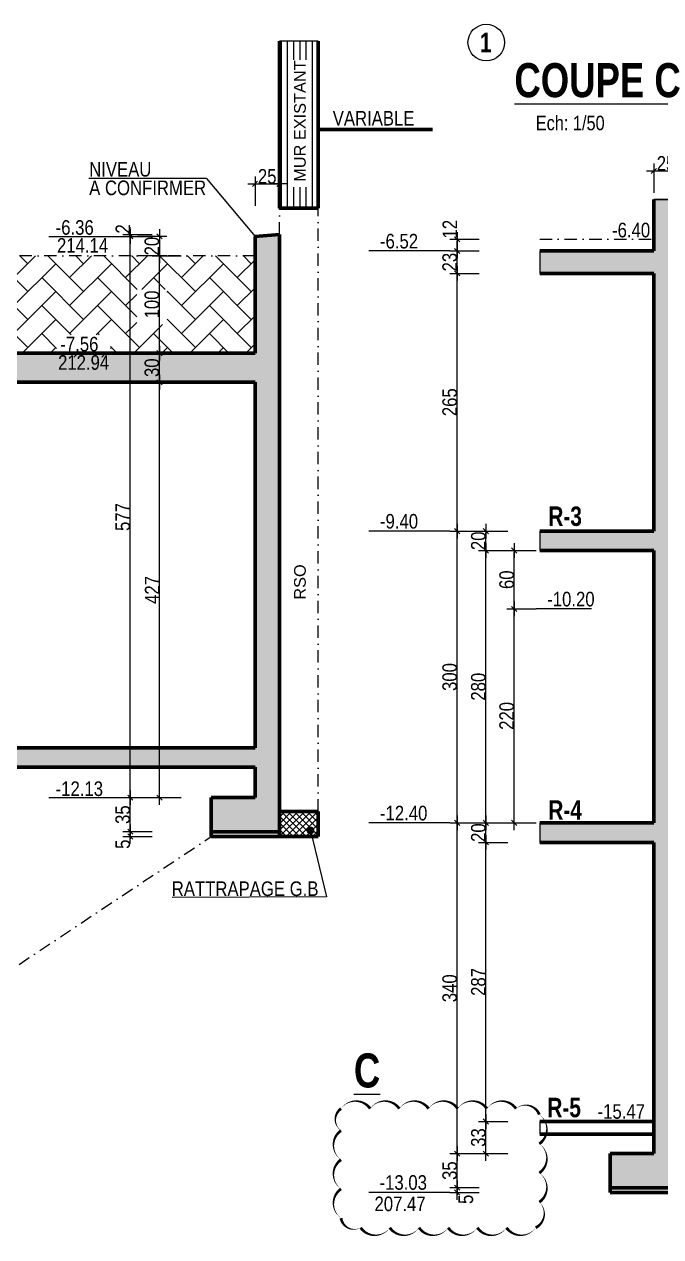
# Model space of a CAD drawing. Header units: millimetres. Extents: x 11663 to 22207, y 4553 to 8762.
# Drawn here: x 12359 to 13013, y 5963 to 7210 of the extents above; entities that cross this region are included whole.
import ezdxf
from ezdxf.enums import TextEntityAlignment as Align

# ---------------------------------------------------------------- set-up
doc = ezdxf.new("R2010")
doc.units = ezdxf.units.MM
doc.linetypes.add('TIRETPTX2', pattern=[50.8, 25.4, -12.7, 0, -12.7])
for name, color, linetype in [('01_cote_gen', 4, 'Continuous'), ('01_linteaux', 2, 'Continuous'), ('01_poch_BN', 9, 'Continuous'), ('01_poch_murs', 253, 'Continuous'), ('01_texte', 230, 'Continuous'), ('AA_COTES', 2, 'Continuous')]:
    doc.layers.add(name, color=color, linetype=linetype)
doc.layers.add('01_murs_coup', color=5, linetype='Continuous', lineweight=60)
doc.styles.add('ARIAL NA', font='ARIALN.TTF')
doc.styles.add('impact', font='impact.ttf')
doc.styles.add('MATTE_TXT', font='arial.ttf')
doc.styles.add('STYLE2', font='ARIALN.TTF')
doc.dimstyles.new('JB50', dxfattribs={"dimscale": 0.1, "dimtxt": 150, "dimasz": 15, "dimexe": 0.1, "dimexo": 0.1, "dimgap": 0.09, "dimtad": 1, "dimdec": 1, "dimdsep": 46, "dimtxsty": 'STYLE2', "dimblk1": 'BOND_G', "dimblk2": 'BOND_D', "dimsah": 1, "dimcen": 1.5, "dimdle": 0.01, "dimse1": 1, "dimse2": 1, "dimclrd": 4, "dimclre": 2, "dimclrt": 6, "dimazin": 2, "dimtfac": 2.333333, "dimtdec": 1, "dimtix": 1, "dimtmove": 2, "dimatfit": 3, "dimldrblk": 'BOND_G', "dimfxl": 1, "dimtolj": 1, "dimtzin": 0, "dimarcsym": 0})

# ---------------------------------------------------------------- blocks, each defined once
blk = doc.blocks.new('BOND_G')
at = {"layer": 'AA_COTES', "color": 0}
for p, q in [((0, -5), (0, 15)), ((5, 0), (-5, 0)), ((1.77, 1.77), (-1.77, -1.77))]:
    blk.add_line(p, q, dxfattribs=at)
blk = doc.blocks.new('BOND_D')
at = {"layer": 'AA_COTES', "color": 0}
for p, q in [((5, 0), (-5, 0)), ((-1.77, -1.77), (1.77, 1.77)), ((0, 5), (0, -15))]:
    blk.add_line(p, q, dxfattribs=at)
blk = doc.blocks.new('*D427')
at = {"layer": '01_cote_gen', "color": 4, "lineweight": -2, "transparency": 16777216}
blk.add_line((12597.8, 7045.6), (12619.8, 7045.6), dxfattribs=at)
at = {"layer": 'Defpoints', "color": 0, "transparency": 16777216}
for p in [(12596.3, 7050.6), (12621.3, 7052.6), (12621.3, 7045.6)]:
    blk.add_point(p, dxfattribs=at)
at = {"layer": '01_cote_gen', "color": 4, "lineweight": -2, "transparency": 16777216, "xscale": 1.5, "yscale": 1.5, "zscale": 1.5, "rotation": 180}
blk.add_blockref('BOND_G', (12596.3, 7045.6), dxfattribs=at)
at = {"layer": '01_cote_gen', "color": 4, "lineweight": -2, "transparency": 16777216, "xscale": 1.5, "yscale": 1.5, "zscale": 1.5}
blk.add_blockref('BOND_D', (12621.3, 7045.6), dxfattribs=at)
at = {"layer": '01_cote_gen', "color": 6, "transparency": 16777216, "insert": (12608.8, 7053.2), "char_height": 15, "attachment_point": 5, "style": 'STYLE2'}
blk.add_mtext('\\A1;25', dxfattribs=at)
blk = doc.blocks.new('*D444')
at = {"layer": '01_cote_gen', "color": 4, "lineweight": -2, "transparency": 16777216}
blk.add_line((12498, 6416.1), (12498, 6840.1), dxfattribs=at)
at = {"layer": 'Defpoints', "color": 0, "transparency": 16777216}
for p in [(12498, 6841.6), (12596.3, 6841.6), (12596.3, 6414.6)]:
    blk.add_point(p, dxfattribs=at)
at = {"layer": '01_cote_gen', "color": 4, "lineweight": -2, "transparency": 16777216, "xscale": 1.5, "yscale": 1.5, "zscale": 1.5}
for name, p, rotation in [('BOND_D', (12498, 6841.6), 90), ('BOND_G', (12498, 6414.6), 270)]:
    blk.add_blockref(name, p, dxfattribs=dict(at, rotation=rotation))
at = {"layer": '01_cote_gen', "color": 6, "transparency": 16777216, "insert": (12490.5, 6628.1), "char_height": 15, "attachment_point": 5, "rotation": 90, "style": 'STYLE2'}
blk.add_mtext('\\A1;427', dxfattribs=at)
blk = doc.blocks.new('*D428')
at = {"layer": '01_cote_gen', "color": 4, "lineweight": -2, "transparency": 16777216}
blk.add_line((12468, 6381.1), (12468, 6413.1), dxfattribs=at)
at = {"layer": 'Defpoints', "color": 0, "transparency": 16777216}
for p in [(12468, 6414.6), (12521.3, 6414.6), (12521.3, 6379.6)]:
    blk.add_point(p, dxfattribs=at)
at = {"layer": '01_cote_gen', "color": 4, "lineweight": -2, "transparency": 16777216, "xscale": 1.5, "yscale": 1.5, "zscale": 1.5}
for name, p, rotation in [('BOND_D', (12468, 6414.6), 90), ('BOND_G', (12468, 6379.6), 270)]:
    blk.add_blockref(name, p, dxfattribs=dict(at, rotation=rotation))
at = {"layer": '01_cote_gen', "color": 6, "transparency": 16777216, "insert": (12460.3, 6397.1), "char_height": 15, "attachment_point": 5, "rotation": 90, "style": 'STYLE2'}
blk.add_mtext('\\A1;35', dxfattribs=at)
blk = doc.blocks.new('*D452')
at = {"layer": '01_cote_gen', "color": 4, "lineweight": -2, "transparency": 16777216}
blk.add_line((12498, 6843.1), (12498, 6870.1), dxfattribs=at)
at = {"layer": 'Defpoints', "color": 0, "transparency": 16777216}
for p in [(12498, 6871.6), (12536.6, 6871.6), (12536.6, 6841.6)]:
    blk.add_point(p, dxfattribs=at)
at = {"layer": '01_cote_gen', "color": 4, "lineweight": -2, "transparency": 16777216, "xscale": 1.5, "yscale": 1.5, "zscale": 1.5}
for name, p, rotation in [('BOND_D', (12498, 6871.6), 90), ('BOND_G', (12498, 6841.6), 270)]:
    blk.add_blockref(name, p, dxfattribs=dict(at, rotation=rotation))
at = {"layer": '01_cote_gen', "color": 6, "transparency": 16777216, "insert": (12490.3, 6856.6), "char_height": 15, "attachment_point": 5, "rotation": 90, "style": 'STYLE2'}
blk.add_mtext('\\A1;30', dxfattribs=at)
blk = doc.blocks.new('*D433')
at = {"layer": '01_cote_gen', "color": 4, "lineweight": -2, "transparency": 16777216}
blk.add_line((12468, 6416.1), (12468, 6990.1), dxfattribs=at)
at = {"layer": 'Defpoints', "color": 0, "transparency": 16777216}
for p in [(12468, 6991.6), (12520.5, 6991.6), (12520.5, 6414.6)]:
    blk.add_point(p, dxfattribs=at)
at = {"layer": '01_cote_gen', "color": 4, "lineweight": -2, "transparency": 16777216, "xscale": 1.5, "yscale": 1.5, "zscale": 1.5}
for name, p, rotation in [('BOND_D', (12468, 6991.6), 90), ('BOND_G', (12468, 6414.6), 270)]:
    blk.add_blockref(name, p, dxfattribs=dict(at, rotation=rotation))
at = {"layer": '01_cote_gen', "color": 6, "transparency": 16777216, "insert": (12460.3, 6703.1), "char_height": 15, "attachment_point": 5, "rotation": 90, "style": 'STYLE2'}
blk.add_mtext('\\A1;577', dxfattribs=at)
blk = doc.blocks.new('*D454')
at = {"layer": '01_cote_gen', "color": 4, "lineweight": -2, "transparency": 16777216}
for p, q in [((12468, 6995.1), (12468, 6996.6)), ((12468, 6993.6), (12468, 6991.6)), ((12468, 6990.1), (12468, 6988.6))]:
    blk.add_line(p, q, dxfattribs=at)
at = {"layer": 'Defpoints', "color": 0, "transparency": 16777216}
for p in [(12621.3, 6993.6), (12468, 6991.6), (12596.3, 6991.6)]:
    blk.add_point(p, dxfattribs=at)
at = {"layer": '01_cote_gen', "color": 4, "lineweight": -2, "transparency": 16777216, "xscale": 1.5, "yscale": 1.5, "zscale": 1.5}
for name, p, rotation in [('BOND_G', (12468, 6993.6), 270), ('BOND_D', (12468, 6991.6), 90)]:
    blk.add_blockref(name, p, dxfattribs=dict(at, rotation=rotation))
at = {"layer": '01_cote_gen', "color": 6, "transparency": 16777216, "insert": (12460.4, 6999.3), "char_height": 15, "attachment_point": 5, "rotation": 90, "style": 'STYLE2'}
blk.add_mtext('\\A1;2', dxfattribs=at)
blk = doc.blocks.new('*D455')
at = {"layer": '01_cote_gen', "color": 4, "lineweight": -2, "transparency": 16777216}
blk.add_line((12498, 6873.1), (12498, 6970.1), dxfattribs=at)
at = {"layer": 'Defpoints', "color": 0, "transparency": 16777216}
for p in [(12498, 6971.6), (12596.3, 6971.6), (12520.5, 6871.6)]:
    blk.add_point(p, dxfattribs=at)
at = {"layer": '01_cote_gen', "color": 4, "lineweight": -2, "transparency": 16777216, "xscale": 1.5, "yscale": 1.5, "zscale": 1.5}
for name, p, rotation in [('BOND_D', (12498, 6971.6), 90), ('BOND_G', (12498, 6871.6), 270)]:
    blk.add_blockref(name, p, dxfattribs=dict(at, rotation=rotation))
at = {"layer": '01_cote_gen', "color": 6, "transparency": 16777216, "insert": (12490.3, 6921.6), "char_height": 15, "attachment_point": 5, "rotation": 90, "style": 'STYLE2'}
blk.add_mtext('\\A1;100', dxfattribs=at)
blk = doc.blocks.new('*D456')
at = {"layer": '01_cote_gen', "color": 4, "lineweight": -2, "transparency": 16777216}
blk.add_line((12498, 6990.1), (12498, 6973.1), dxfattribs=at)
at = {"layer": 'Defpoints', "color": 0, "transparency": 16777216}
for p in [(12596.3, 6991.6), (12498, 6971.6), (12596.3, 6971.6)]:
    blk.add_point(p, dxfattribs=at)
at = {"layer": '01_cote_gen', "color": 4, "lineweight": -2, "transparency": 16777216, "xscale": 1.5, "yscale": 1.5, "zscale": 1.5}
for name, p, rotation in [('BOND_G', (12498, 6991.6), 90), ('BOND_D', (12498, 6971.6), 270)]:
    blk.add_blockref(name, p, dxfattribs=dict(at, rotation=rotation))
at = {"layer": '01_cote_gen', "color": 6, "transparency": 16777216, "insert": (12490.3, 6981.6), "char_height": 15, "attachment_point": 5, "rotation": 90, "style": 'STYLE2'}
blk.add_mtext('\\A1;20', dxfattribs=at)
blk = doc.blocks.new('*D434')
at = {"layer": '01_cote_gen', "color": 4, "lineweight": -2, "transparency": 16777216}
blk.add_line((12468, 6376.1), (12468, 6378.1), dxfattribs=at)
at = {"layer": 'Defpoints', "color": 0, "transparency": 16777216}
for p in [(12468, 6379.6), (12551.3, 6379.6), (12551.3, 6374.6)]:
    blk.add_point(p, dxfattribs=at)
at = {"layer": '01_cote_gen', "color": 4, "lineweight": -2, "transparency": 16777216, "xscale": 1.5, "yscale": 1.5, "zscale": 1.5}
for name, p, rotation in [('BOND_D', (12468, 6379.6), 90), ('BOND_G', (12468, 6374.6), 270)]:
    blk.add_blockref(name, p, dxfattribs=dict(at, rotation=rotation))
at = {"layer": '01_cote_gen', "color": 6, "transparency": 16777216, "insert": (12460.3, 6366.7), "char_height": 15, "attachment_point": 5, "rotation": 90, "style": 'STYLE2'}
blk.add_mtext('\\A1;5', dxfattribs=at)
blk = doc.blocks.new('*D461')
at = {"layer": '01_cote_gen', "color": 4, "lineweight": -2, "transparency": 16777216}
blk.add_line((12862.8, 6610.1), (12862.8, 6667.1), dxfattribs=at)
at = {"layer": 'Defpoints', "color": 0, "transparency": 16777216}
for p in [(12862.8, 6668.6), (12896, 6668.6), (12885.3, 6608.6)]:
    blk.add_point(p, dxfattribs=at)
at = {"layer": '01_cote_gen', "color": 4, "lineweight": -2, "transparency": 16777216, "xscale": 1.5, "yscale": 1.5, "zscale": 1.5}
for name, p, rotation in [('BOND_D', (12862.8, 6668.6), 90), ('BOND_G', (12862.8, 6608.6), 270)]:
    blk.add_blockref(name, p, dxfattribs=dict(at, rotation=rotation))
at = {"layer": '01_cote_gen', "color": 6, "transparency": 16777216, "insert": (12855.1, 6638.6), "char_height": 15, "attachment_point": 5, "rotation": 90, "style": 'STYLE2'}
blk.add_mtext('\\A1;60', dxfattribs=at)
blk = doc.blocks.new('*D438')
at = {"layer": '01_cote_gen', "color": 4, "lineweight": -2, "transparency": 16777216}
blk.add_line((12833.6, 6050.1), (12833.6, 6080.1), dxfattribs=at)
at = {"layer": 'Defpoints', "color": 0, "transparency": 16777216}
for p in [(12833.6, 6081.6), (12990.9, 6081.6), (12990.9, 6048.6)]:
    blk.add_point(p, dxfattribs=at)
at = {"layer": '01_cote_gen', "color": 4, "lineweight": -2, "transparency": 16777216, "xscale": 1.5, "yscale": 1.5, "zscale": 1.5}
for name, p, rotation in [('BOND_D', (12833.6, 6081.6), 90), ('BOND_G', (12833.6, 6048.6), 270)]:
    blk.add_blockref(name, p, dxfattribs=dict(at, rotation=rotation))
at = {"layer": '01_cote_gen', "color": 6, "transparency": 16777216, "insert": (12826, 6065.1), "char_height": 15, "attachment_point": 5, "rotation": 90, "style": 'STYLE2'}
blk.add_mtext('\\A1;33', dxfattribs=at)
blk = doc.blocks.new('*D462')
at = {"layer": '01_cote_gen', "color": 4, "lineweight": -2, "transparency": 16777216}
blk.add_line((12804.2, 6010.1), (12804.2, 6012.1), dxfattribs=at)
at = {"layer": 'Defpoints', "color": 0, "transparency": 16777216}
for p in [(12804.2, 6013.6), (12961.4, 6013.6), (12961.4, 6008.6)]:
    blk.add_point(p, dxfattribs=at)
at = {"layer": '01_cote_gen', "color": 4, "lineweight": -2, "transparency": 16777216, "xscale": 1.5, "yscale": 1.5, "zscale": 1.5}
for name, p, rotation in [('BOND_D', (12804.2, 6013.6), 90), ('BOND_G', (12804.2, 6008.6), 270)]:
    blk.add_blockref(name, p, dxfattribs=dict(at, rotation=rotation))
at = {"layer": '01_cote_gen', "color": 6, "transparency": 16777216, "insert": (12813.1, 6001.6), "char_height": 15, "attachment_point": 5, "rotation": 90, "style": 'STYLE2'}
blk.add_mtext('\\A1;5', dxfattribs=at)
blk = doc.blocks.new('*D463')
at = {"layer": '01_cote_gen', "color": 4, "lineweight": -2, "transparency": 16777216}
blk.add_line((12804.2, 6390.1), (12804.2, 6687.1), dxfattribs=at)
at = {"layer": 'Defpoints', "color": 0, "transparency": 16777216}
for p in [(12804.2, 6688.6), (12962.3, 6688.6), (12889, 6388.6)]:
    blk.add_point(p, dxfattribs=at)
at = {"layer": '01_cote_gen', "color": 4, "lineweight": -2, "transparency": 16777216, "xscale": 1.5, "yscale": 1.5, "zscale": 1.5}
for name, p, rotation in [('BOND_D', (12804.2, 6688.6), 90), ('BOND_G', (12804.2, 6388.6), 270)]:
    blk.add_blockref(name, p, dxfattribs=dict(at, rotation=rotation))
at = {"layer": '01_cote_gen', "color": 6, "transparency": 16777216, "insert": (12796.5, 6538.6), "char_height": 15, "attachment_point": 5, "rotation": 90, "style": 'STYLE2'}
blk.add_mtext('\\A1;300', dxfattribs=at)
blk = doc.blocks.new('*D464')
at = {"layer": '01_cote_gen', "color": 4, "lineweight": -2, "transparency": 16777216}
blk.add_line((12833.6, 6083.1), (12833.6, 6367.1), dxfattribs=at)
at = {"layer": 'Defpoints', "color": 0, "transparency": 16777216}
for p in [(12833.6, 6368.6), (12889, 6368.6), (12856.1, 6081.6)]:
    blk.add_point(p, dxfattribs=at)
at = {"layer": '01_cote_gen', "color": 4, "lineweight": -2, "transparency": 16777216, "xscale": 1.5, "yscale": 1.5, "zscale": 1.5}
for name, p, rotation in [('BOND_D', (12833.6, 6368.6), 90), ('BOND_G', (12833.6, 6081.6), 270)]:
    blk.add_blockref(name, p, dxfattribs=dict(at, rotation=rotation))
at = {"layer": '01_cote_gen', "color": 6, "transparency": 16777216, "insert": (12826, 6225.1), "char_height": 15, "attachment_point": 5, "rotation": 90, "style": 'STYLE2'}
blk.add_mtext('\\A1;287', dxfattribs=at)
blk = doc.blocks.new('*D465')
at = {"layer": '01_cote_gen', "color": 4, "lineweight": -2, "transparency": 16777216}
blk.add_line((12833.6, 6390.1), (12833.6, 6667.1), dxfattribs=at)
at = {"layer": 'Defpoints', "color": 0, "transparency": 16777216}
for p in [(12833.6, 6668.6), (12889, 6668.6), (12889, 6388.6)]:
    blk.add_point(p, dxfattribs=at)
at = {"layer": '01_cote_gen', "color": 4, "lineweight": -2, "transparency": 16777216, "xscale": 1.5, "yscale": 1.5, "zscale": 1.5}
for name, p, rotation in [('BOND_D', (12833.6, 6668.6), 90), ('BOND_G', (12833.6, 6388.6), 270)]:
    blk.add_blockref(name, p, dxfattribs=dict(at, rotation=rotation))
at = {"layer": '01_cote_gen', "color": 6, "transparency": 16777216, "insert": (12826, 6528.6), "char_height": 15, "attachment_point": 5, "rotation": 90, "style": 'STYLE2'}
blk.add_mtext('\\A1;280', dxfattribs=at)
blk = doc.blocks.new('*D439')
at = {"layer": '01_cote_gen', "color": 4, "lineweight": -2, "transparency": 16777216}
blk.add_line((12833.6, 6370.1), (12833.6, 6387.1), dxfattribs=at)
at = {"layer": 'Defpoints', "color": 0, "transparency": 16777216}
for p in [(12826.7, 6388.6), (12833.6, 6388.6), (12856.1, 6368.6)]:
    blk.add_point(p, dxfattribs=at)
at = {"layer": '01_cote_gen', "color": 4, "lineweight": -2, "transparency": 16777216, "xscale": 1.5, "yscale": 1.5, "zscale": 1.5}
for name, p, rotation in [('BOND_D', (12833.6, 6388.6), 90), ('BOND_G', (12833.6, 6368.6), 270)]:
    blk.add_blockref(name, p, dxfattribs=dict(at, rotation=rotation))
at = {"layer": '01_cote_gen', "color": 6, "transparency": 16777216, "insert": (12826, 6378.6), "char_height": 15, "attachment_point": 5, "rotation": 90, "style": 'STYLE2'}
blk.add_mtext('\\A1;20', dxfattribs=at)
blk = doc.blocks.new('*D466')
at = {"layer": '01_cote_gen', "color": 4, "lineweight": -2, "transparency": 16777216}
blk.add_line((13007.9, 7058.9), (13029.9, 7058.9), dxfattribs=at)
at = {"layer": 'Defpoints', "color": 0, "transparency": 16777216}
for p in [(13031.4, 7058.9), (13006.4, 7029.6), (13031.4, 7029.6)]:
    blk.add_point(p, dxfattribs=at)
at = {"layer": '01_cote_gen', "color": 4, "lineweight": -2, "transparency": 16777216, "xscale": 1.5, "yscale": 1.5, "zscale": 1.5, "rotation": 180}
blk.add_blockref('BOND_G', (13006.4, 7058.9), dxfattribs=at)
at = {"layer": '01_cote_gen', "color": 4, "lineweight": -2, "transparency": 16777216, "xscale": 1.5, "yscale": 1.5, "zscale": 1.5}
blk.add_blockref('BOND_D', (13031.4, 7058.9), dxfattribs=at)
at = {"layer": '01_cote_gen', "color": 6, "transparency": 16777216, "insert": (13018.9, 7066.5), "char_height": 15, "attachment_point": 5, "style": 'STYLE2'}
blk.add_mtext('\\A1;25', dxfattribs=at)
blk = doc.blocks.new('*D467')
at = {"layer": '01_cote_gen', "color": 4, "lineweight": -2, "transparency": 16777216}
blk.add_line((12833.6, 6670.1), (12833.6, 6687.1), dxfattribs=at)
at = {"layer": 'Defpoints', "color": 0, "transparency": 16777216}
for p in [(12833.6, 6688.6), (12889, 6688.6), (12889, 6668.6)]:
    blk.add_point(p, dxfattribs=at)
at = {"layer": '01_cote_gen', "color": 4, "lineweight": -2, "transparency": 16777216, "xscale": 1.5, "yscale": 1.5, "zscale": 1.5}
for name, p, rotation in [('BOND_D', (12833.6, 6688.6), 90), ('BOND_G', (12833.6, 6668.6), 270)]:
    blk.add_blockref(name, p, dxfattribs=dict(at, rotation=rotation))
at = {"layer": '01_cote_gen', "color": 6, "transparency": 16777216, "insert": (12826, 6678.6), "char_height": 15, "attachment_point": 5, "rotation": 90, "style": 'STYLE2'}
blk.add_mtext('\\A1;20', dxfattribs=at)
blk = doc.blocks.new('*D440')
at = {"layer": '01_cote_gen', "color": 4, "lineweight": -2, "transparency": 16777216}
blk.add_line((12862.8, 6390.1), (12862.8, 6607.1), dxfattribs=at)
at = {"layer": 'Defpoints', "color": 0, "transparency": 16777216}
for p in [(12862.8, 6608.6), (13006.4, 6608.6), (13006.4, 6388.6)]:
    blk.add_point(p, dxfattribs=at)
at = {"layer": '01_cote_gen', "color": 4, "lineweight": -2, "transparency": 16777216, "xscale": 1.5, "yscale": 1.5, "zscale": 1.5}
for name, p, rotation in [('BOND_D', (12862.8, 6608.6), 90), ('BOND_G', (12862.8, 6388.6), 270)]:
    blk.add_blockref(name, p, dxfattribs=dict(at, rotation=rotation))
at = {"layer": '01_cote_gen', "color": 6, "transparency": 16777216, "insert": (12855.1, 6498.6), "char_height": 15, "attachment_point": 5, "rotation": 90, "style": 'STYLE2'}
blk.add_mtext('\\A1;220', dxfattribs=at)
blk = doc.blocks.new('*D469')
at = {"layer": '01_cote_gen', "color": 4, "lineweight": -2, "transparency": 16777216}
blk.add_line((12804.2, 6015.1), (12804.2, 6047.1), dxfattribs=at)
at = {"layer": 'Defpoints', "color": 0, "transparency": 16777216}
for p in [(12804.2, 6048.6), (12961.4, 6048.6), (12961.4, 6013.6)]:
    blk.add_point(p, dxfattribs=at)
at = {"layer": '01_cote_gen', "color": 4, "lineweight": -2, "transparency": 16777216, "xscale": 1.5, "yscale": 1.5, "zscale": 1.5}
for name, p, rotation in [('BOND_D', (12804.2, 6048.6), 90), ('BOND_G', (12804.2, 6013.6), 270)]:
    blk.add_blockref(name, p, dxfattribs=dict(at, rotation=rotation))
at = {"layer": '01_cote_gen', "color": 6, "transparency": 16777216, "insert": (12796.5, 6031.1), "char_height": 15, "attachment_point": 5, "rotation": 90, "style": 'STYLE2'}
blk.add_mtext('\\A1;35', dxfattribs=at)
blk = doc.blocks.new('*D441')
at = {"layer": '01_cote_gen', "color": 4, "lineweight": -2, "transparency": 16777216}
blk.add_line((12804.2, 6050.1), (12804.2, 6387.1), dxfattribs=at)
at = {"layer": 'Defpoints', "color": 0, "transparency": 16777216}
for p in [(12804.2, 6388.6), (12885.3, 6388.6), (12856.1, 6048.6)]:
    blk.add_point(p, dxfattribs=at)
at = {"layer": '01_cote_gen', "color": 4, "lineweight": -2, "transparency": 16777216, "xscale": 1.5, "yscale": 1.5, "zscale": 1.5}
for name, p, rotation in [('BOND_D', (12804.2, 6388.6), 90), ('BOND_G', (12804.2, 6048.6), 270)]:
    blk.add_blockref(name, p, dxfattribs=dict(at, rotation=rotation))
at = {"layer": '01_cote_gen', "color": 6, "transparency": 16777216, "insert": (12796.5, 6218.6), "char_height": 15, "attachment_point": 5, "rotation": 90, "style": 'STYLE2'}
blk.add_mtext('\\A1;340', dxfattribs=at)
blk = doc.blocks.new('*D473')
at = {"layer": '01_cote_gen', "color": 4, "lineweight": -2, "transparency": 16777216}
blk.add_line((12804.2, 6690.1), (12804.2, 6952.1), dxfattribs=at)
at = {"layer": 'Defpoints', "color": 0, "transparency": 16777216}
for p in [(12804.2, 6953.6), (12901.8, 6953.6), (12856.1, 6688.6)]:
    blk.add_point(p, dxfattribs=at)
at = {"layer": '01_cote_gen', "color": 4, "lineweight": -2, "transparency": 16777216, "xscale": 1.5, "yscale": 1.5, "zscale": 1.5}
for name, p, rotation in [('BOND_D', (12804.2, 6953.6), 90), ('BOND_G', (12804.2, 6688.6), 270)]:
    blk.add_blockref(name, p, dxfattribs=dict(at, rotation=rotation))
at = {"layer": '01_cote_gen', "color": 6, "transparency": 16777216, "insert": (12796.5, 6821.1), "char_height": 15, "attachment_point": 5, "rotation": 90, "style": 'STYLE2'}
blk.add_mtext('\\A1;265', dxfattribs=at)
blk = doc.blocks.new('*D474')
at = {"layer": '01_cote_gen', "color": 4, "lineweight": -2, "transparency": 16777216}
blk.add_line((12804.2, 6955.1), (12804.2, 6975.1), dxfattribs=at)
at = {"layer": 'Defpoints', "color": 0, "transparency": 16777216}
for p in [(12804.2, 6976.6), (12926.7, 6976.6), (12926.7, 6953.6)]:
    blk.add_point(p, dxfattribs=at)
at = {"layer": '01_cote_gen', "color": 4, "lineweight": -2, "transparency": 16777216, "xscale": 1.5, "yscale": 1.5, "zscale": 1.5}
for name, p, rotation in [('BOND_D', (12804.2, 6976.6), 90), ('BOND_G', (12804.2, 6953.6), 270)]:
    blk.add_blockref(name, p, dxfattribs=dict(at, rotation=rotation))
at = {"layer": '01_cote_gen', "color": 6, "transparency": 16777216, "insert": (12796.5, 6965.1), "char_height": 15, "attachment_point": 5, "rotation": 90, "style": 'STYLE2'}
blk.add_mtext('\\A1;23', dxfattribs=at)
blk = doc.blocks.new('*D475')
at = {"layer": '01_cote_gen', "color": 4, "lineweight": -2, "transparency": 16777216}
blk.add_line((12804.2, 6978.1), (12804.2, 6987.1), dxfattribs=at)
at = {"layer": 'Defpoints', "color": 0, "transparency": 16777216}
for p in [(12804.2, 6988.6), (12926.9, 6988.6), (12926.9, 6976.6)]:
    blk.add_point(p, dxfattribs=at)
at = {"layer": '01_cote_gen', "color": 4, "lineweight": -2, "transparency": 16777216, "xscale": 1.5, "yscale": 1.5, "zscale": 1.5}
for name, p, rotation in [('BOND_D', (12804.2, 6988.6), 90), ('BOND_G', (12804.2, 6976.6), 270)]:
    blk.add_blockref(name, p, dxfattribs=dict(at, rotation=rotation))
at = {"layer": '01_cote_gen', "color": 6, "transparency": 16777216, "insert": (12796.6, 6999), "char_height": 15, "attachment_point": 5, "rotation": 90, "style": 'STYLE2'}
blk.add_mtext('\\A1;12', dxfattribs=at)

msp = doc.modelspace()

# ---------------------------------------------------------------- hatches: boundary and pattern name
at = {"layer": '01_poch_BN'}
h = msp.add_hatch(color=256, dxfattribs=at)
h.dxf.hatch_style = 1
h.paths.add_polyline_path([(12621.32, 6988.59), (12621.32, 6993.59), (12596.32, 6991.59), (12596.32, 6986.59), (12596.32, 6871.58), (12056.32, 6871.58), (12056.32, 7029.63), (12031.32, 7029.63), (12031.32, 6976.58), (11913.9, 6976.58), (11913.9, 6953.58), (12031.32, 6953.58), (12031.32, 6688.58), (11913.9, 6688.58), (11913.9, 6668.58), (12031.32, 6668.58), (12031.32, 6388.58), (11913.9, 6388.58), (11913.9, 6368.58), (12031.32, 6368.58), (12031.32, 6048.58), (11986.32, 6048.58), (11986.32, 6013.58), (12056.32, 6013.58), (12056.32, 6445.95), (12596.32, 6445.95), (12596.32, 6414.57), (12551.32, 6414.57), (12551.32, 6379.57), (12621.32, 6379.57)])
h.paths.add_polyline_path([(12596.32, 6841.57), (12596.32, 6465.95), (12056.32, 6465.95), (12056.32, 6841.57)], flags=16)
h.paths.add_polyline_path([(12031.32, 6081.58), (11913.9, 6081.58), (11913.9, 6068.58), (12031.32, 6068.58)], flags=17)
h = msp.add_hatch(color=256, dxfattribs=at)
h.dxf.hatch_style = 1
h.paths.add_polyline_path([(13596.43, 6988.59), (13596.43, 6993.59), (13571.43, 6991.59), (13571.43, 6986.59), (13571.43, 6871.58), (13031.43, 6871.58), (13031.43, 7029.63), (13006.43, 7029.63), (13006.43, 6976.58), (12889.01, 6976.58), (12889.01, 6953.58), (13006.43, 6953.58), (13006.43, 6688.58), (12889.01, 6688.58), (12889.01, 6668.58), (13006.43, 6668.58), (13006.43, 6388.58), (12889.01, 6388.58), (12889.01, 6368.58), (13006.43, 6368.58), (13006.43, 6048.58), (12961.43, 6048.58), (12961.43, 6013.58), (13031.43, 6013.58), (13031.43, 6401.71), (13571.43, 6401.71), (13571.43, 6365.55), (13526.43, 6365.55), (13526.43, 6330.54), (13596.43, 6330.54)])
h.paths.add_polyline_path([(13031.43, 6421.71), (13031.43, 6841.57), (13571.43, 6841.57), (13571.43, 6421.71)], flags=16)
at = {"layer": '01_poch_murs'}
h = msp.add_hatch(dxfattribs=at)
h.set_pattern_fill('ANSI31', color=256, scale=2, angle=45)
h.set_pattern_definition([(90, (-9620.563, 5449.589), (-6.35, 1e-15), [])])
h.paths.add_polyline_path([(12651.75, 7042.22), (12651.75, 7173.23), (12633.13, 7173.23), (12633.13, 7042.22)], flags=16)
h.paths.add_polyline_path([(12661.32, 7192.3), (12621.32, 7192.3), (12621.32, 7022.44), (12661.32, 7022.44)])
h = msp.add_hatch(dxfattribs=at)
h.set_pattern_fill('AR-HBONE', color=256, scale=0.2)
h.set_pattern_definition([(45, (221.24, 4420.31), (3e-15, 28.73682), [60.96, -20.32]), (135, (235.61, 4434.68), (3e-15, 28.73682), [60.96, -20.32])])
h.paths.add_polyline_path([(12596.32, 6971.58), (12064.32, 6971.58), (12064.32, 6871.58), (12596.32, 6871.58)])
h.paths.add_polyline_path([(12340.37, 6898.82), (12251.78, 6898.82), (12251.78, 6937.12), (12340.37, 6937.12)], flags=16)
h.paths.add_polyline_path([(12505.86, 6900.99), (12505.86, 6937.16), (12474.63, 6937.16), (12474.63, 6900.99)], flags=16)
h.paths.add_polyline_path([(12259.07, 6904.77), (12337.59, 6904.77), (12337.59, 6927.27), (12259.07, 6927.27)], flags=0)
h.paths.add_polyline_path([(12184.74, 6948.36), (12256.49, 6948.36), (12256.49, 6971.34), (12184.74, 6971.34)], flags=16)
h.paths.add_polyline_path([(12392.26, 6867.26), (12447.68, 6867.26), (12447.68, 6890.24), (12392.26, 6890.24)])
h = msp.add_hatch(dxfattribs=at)
h.set_pattern_fill('ANSI37', color=256, scale=1.5)
h.set_pattern_definition([(45, (0, 57.1217), (-3.367596, 3.367596), []), (135, (0, 57.1217), (-3.367596, -3.367596), [])])
h.paths.add_polyline_path([(12661.32, 6400.38), (12621.32, 6400.38), (12621.32, 6374.58), (12661.32, 6374.58)])

# ---------------------------------------------------------------- linework, layer by layer
at = {"layer": '01_linteaux', "linetype": 'TIRETPTX2', "ltscale": 0.5}
for p, q in [((12621.32, 6993.59), (12621.32, 7020.44)), ((12661.32, 6400.38, 517158665.1), (12661.32, 7020.44, 517158665.1)), ((12889.01, 6988.58), (13006.43, 6988.58)), ((12596.32, 6971.58), (12057.6, 6971.58)), ((12056.32, 6045.58), (12551.32, 6374.58))]:
    msp.add_line(p, q, dxfattribs=at)
at = {"layer": '01_murs_coup'}
for p, q in [((12621.32, 7192.3), (12621.32, 7020.44)), ((12661.32, 7020.44), (12661.32, 7192.3)), ((12661.32, 7101.44), (12778.9, 7101.44)), ((12621.32, 7020.44), (12661.32, 7020.44)), ((13006.43, 7029.63), (13006.43, 6976.58)), ((12596.32, 6991.59), (12621.32, 6993.59)), ((12621.32, 6993.59), (12621.32, 6374.58)), ((12596.32, 6991.59), (12596.32, 6871.58)), ((12889.01, 6976.58), (13006.43, 6976.58)), ((12889.01, 6953.58), (13006.43, 6953.58)), ((13006.43, 6953.58), (13006.43, 6688.58)), ((12056.32, 6871.58), (12596.32, 6871.58)), ((12056.32, 6841.57), (12596.32, 6841.57)), ((12596.32, 6841.57), (12596.32, 6465.95)), ((12889.01, 6688.58), (13006.43, 6688.58)), ((12889.01, 6668.58), (13006.43, 6668.58)), ((13006.43, 6668.58), (13006.43, 6388.58)), ((12596.32, 6465.95), (12056.32, 6465.95)), ((12596.32, 6445.95), (12056.32, 6445.95)), ((12596.32, 6445.95), (12596.32, 6414.57)), ((12551.32, 6414.57), (12551.32, 6374.58)), ((12551.32, 6414.57), (12596.32, 6414.57)), ((12621.32, 6400.38, 517158665.1), (12661.32, 6400.38, 517158665.1)), ((12621.32, 6400.38), (12661.32, 6400.38, 517158665.1)), ((12661.32, 6400.38, 517158665.1), (12661.32, 6374.58, 0)), ((12889.01, 6388.58), (13006.43, 6388.58)), ((12551.32, 6379.57), (12621.32, 6379.57)), ((12551.32, 6374.58), (12621.32, 6374.58)), ((12621.32, 6374.58), (12661.32, 6374.58)), ((12889.01, 6368.58), (13006.43, 6368.58)), ((13006.43, 6368.58), (13006.43, 6048.58)), ((13006.43, 6081.58), (12889.01, 6081.58)), ((13006.43, 6068.58), (12889.01, 6068.58)), ((12961.43, 6048.58), (12961.43, 6008.58)), ((13006.43, 6048.58), (12961.43, 6048.58)), ((13031.43, 6013.58), (12961.43, 6013.58)), ((13031.43, 6008.58), (12961.43, 6008.58))]:
    msp.add_line(p, q, dxfattribs=at)
at = {"layer": '01_murs_coup', "const_width": 3}
msp.add_lwpolyline([(12661.32, 7101.44), (12778.9, 7101.44)], dxfattribs=at)
at = {"layer": '01_poch_BN'}
for p, q in [((12661.32, 7192.3), (12621.32, 7192.3)), ((13031.43, 7029.63), (13006.43, 7029.63)), ((12889.01, 6976.58), (12889.01, 6953.58)), ((12889.01, 6688.58), (12889.01, 6668.58)), ((12889.01, 6388.58), (12889.01, 6368.58)), ((12889.01, 6081.58), (12889.01, 6068.58))]:
    msp.add_line(p, q, dxfattribs=at)
at = {"layer": '01_poch_murs'}
for p, q in [((13006.43, 7029.63), (13031.43, 7029.63)), ((12889.01, 6688.58), (12889.01, 6668.58)), ((12889.01, 6388.58), (12889.01, 6368.58)), ((12889.01, 6081.58), (12889.01, 6068.58))]:
    msp.add_line(p, q, dxfattribs=at)
at = {"layer": '01_texte'}
for p, q in [((12546.27, 7051.09), (12425.31, 7051.09)), ((12546.27, 7051.09), (12596.32, 6991.59)), ((12384.34, 6991.59), (12460.48, 6991.59)), ((12796.67, 6976.58), (12713.29, 6976.58)), ((12796.67, 6688.58), (12713.29, 6688.58)), ((12942.32, 6608.58), (12885.26, 6608.58)), ((12384.34, 6414.57), (12460.48, 6414.57)), ((12796.67, 6388.58), (12713.29, 6388.58)), ((12653.26, 6380.84), (12669.7, 6312.45)), ((12669.7, 6312.45), (12510.97, 6311.92)), ((12796.67, 6008.58), (12713.29, 6008.58))]:
    msp.add_line(p, q, dxfattribs=at)
at = {"layer": '01_texte', "const_width": 4}
msp.add_lwpolyline([(12651.26, 6380.84, 1), (12655.26, 6380.84, 1)], format="xyb", close=True, dxfattribs=at)
at = {"layer": '01_texte'}
msp.add_lwpolyline([(12684.71, 6094.81, 0, 3, -0.5205671), (12714.71, 6094.81, 0, 3, -0.5205671), (12744.71, 6094.81, 0, 3, -0.5205671), (12774.71, 6094.81, 0, 3, -0.5205671), (12804.71, 6094.81, 0, 3, -0.5205671), (12834.71, 6094.81, 0, 3, -0.5205671), (12864.71, 6094.81, 0, 3, -0.5205671), (12888.59, 6088.7, 0, 3, -0.5205671), (12888.59, 6058.7, 0, 3, -0.5205671), (12888.59, 6028.7, 0, 3, -0.5205671), (12888.59, 5998.7, 0, 3, -0.5205671), (12884.85, 5972.44, 0, 3, -0.5205671), (12854.85, 5972.44, 0, 3, -0.5205671), (12824.85, 5972.44, 0, 3, -0.5205671), (12794.85, 5972.44, 0, 3, -0.5205671), (12764.85, 5972.44, 0, 3, -0.5205671), (12734.85, 5972.44, 0, 3, -0.5205671), (12704.85, 5972.44, 0, 3, -0.5205671), (12684.71, 5982.3, 0, 3, -0.5205671), (12684.71, 6012.3, 0, 3, -0.5205671), (12684.71, 6042.3, 0, 3, -0.5205671), (12684.71, 6072.3, 0, 3, -0.5205671)], format="xyseb", close=True, dxfattribs=at)
msp.add_circle((12834.05, 7190.89), 18.81, dxfattribs=at)

# ---------------------------------------------------------------- texts
at = {"layer": '01_texte', "style": 'MATTE_TXT'}
for s, p in [('MUR EXISTANT', (12648.44, 7047.75)), ('RSO', (12648.44, 6618.11))]:
    msp.add_text(s, height=12, rotation=90, dxfattribs=at).set_placement(p)
at = {"layer": '01_texte', "style": 'impact'}
for s, p in [('%%UCOUPE C', (12948.5, 7124.21)), ('%%UC', (12711.49, 6106.1, 9.99))]:
    msp.add_text(s, height=35, dxfattribs=at).set_placement(p, align=Align.BOTTOM_CENTER)
at = {"layer": '01_texte'}
for s, height, style, p in [('VARIABLE', 15, 'ARIAL NA', (12676.19, 7105.59)), ('NIVEAU', 15, 'ARIAL NA', (12425.75, 7053.1)), ('A CONFIRMER', 15, 'ARIAL NA', (12425.75, 7034.01)), ('-6.36', 15, 'ARIAL NA', (12391.28, 6993.27)), ('-6.40', 15, 'ARIAL NA', (12963.38, 6990.61)), ('-6.52', 15, 'ARIAL NA', (12724.76, 6979.19)), ('214.14', 15, 'ARIAL NA', (12392.66, 6974.79)), ('-7.56', 15, 'ARIAL NA', (12396.09, 6873.35)), ('212.94', 15, 'ARIAL NA', (12393.77, 6854.44)), ('R-3', 20, 'impact', (12897.85, 6693.95)), ('-9.40', 15, 'ARIAL NA', (12724.76, 6691.19)), ('-10.20', 15, 'ARIAL NA', (12896.73, 6611.19)), ('-12.13', 15, 'ARIAL NA', (12391.28, 6416.26)), ('R-4', 20, 'impact', (12897.85, 6391.85)), ('-12.40', 15, 'ARIAL NA', (12724.76, 6391.19)), ('RATTRAPAGE G.B', 15, 'ARIAL NA', (12510.67, 6313.46)), ('R-5', 20, 'impact', (12896.82, 6086)), ('-15.47', 15, 'ARIAL NA', (12948.53, 6084.44)), ('-13.03', 15, 'ARIAL NA', (12724.32, 6011.44)), ('207.47', 15, 'ARIAL NA', (12719.13, 5989.45))]:
    msp.add_text(s, height=height, dxfattribs=dict(at, style=style)).set_placement(p)
at = {"layer": '01_texte', "style": 'MATTE_TXT', "width": 0.8}
msp.add_text('Ech: 1/50', height=15, dxfattribs=at).set_placement((12920.36, 7096.19), align=Align.BOTTOM_CENTER)
at = {"layer": '01_texte', "insert": (12827.48, 7200.99), "char_height": 20, "attachment_point": 1, "line_spacing_factor": 0.895453, "style": 'impact'}
msp.add_mtext('1', dxfattribs=at)

# ---------------------------------------------------------------- dimensions: what is measured, and where the dimension line sits
at = {"layer": '01_cote_gen'}
for base, p1, p2, picture, middle in [((13031.43, 7058.88), (13006.43, 7029.63), (13031.43, 7029.63), '*D466', (13018.93, 7066.55)), ((12621.32, 7045.58), (12596.32, 7050.56), (12621.32, 7052.56), '*D427', (12608.82, 7053.25))]:
    dim = msp.add_linear_dim(base=base, p1=p1, p2=p2, dimstyle='JB50', dxfattribs=at)
    dim.commit()
    dim.dimension.update_dxf_attribs({"geometry": picture, "text_midpoint": middle})
for base, p1, p2, picture, middle in [((12804.17, 6988.58), (12926.86, 6976.58), (12926.86, 6988.58), '*D475', (12796.63, 6999)), ((12467.98, 6991.59), (12621.32, 6993.59), (12596.32, 6991.59), '*D454', (12460.44, 6999.29)), ((12467.98, 6379.57), (12551.32, 6374.58), (12551.32, 6379.57), '*D434', (12460.34, 6366.71)), ((12804.17, 6013.58), (12961.43, 6008.58), (12961.43, 6013.58), '*D462', (12813.15, 6001.62))]:
    dim = msp.add_linear_dim(base=base, p1=p1, p2=p2, angle=90, dimstyle='JB50', dxfattribs=at)
    dim.commit()
    dim.dimension.update_dxf_attribs({"geometry": picture, "text_midpoint": middle, "dimtype": 160})
for base, p1, p2, picture, middle in [((12467.98, 6991.59), (12520.5, 6414.57), (12520.5, 6991.59), '*D433', (12460.34, 6703.08)), ((12498, 6971.58), (12596.32, 6991.59), (12596.32, 6971.58), '*D456', (12490.33, 6981.58)), ((12804.17, 6976.58), (12926.75, 6953.58), (12926.75, 6976.58), '*D474', (12796.51, 6965.08)), ((12498, 6971.58), (12520.5, 6871.58), (12596.32, 6971.58), '*D455', (12490.33, 6921.58)), ((12804.17, 6953.58), (12856.13, 6688.58), (12901.84, 6953.58), '*D473', (12796.51, 6821.08)), ((12498, 6871.58), (12536.62, 6841.57), (12536.62, 6871.58), '*D452', (12490.33, 6856.58)), ((12498, 6841.57), (12596.32, 6414.57), (12596.32, 6841.57), '*D444', (12490.46, 6628.07)), ((12804.17, 6688.58), (12889.01, 6388.58), (12962.3, 6688.58), '*D463', (12796.51, 6538.58)), ((12833.63, 6688.58), (12889.01, 6668.58), (12889.01, 6688.58), '*D467', (12825.96, 6678.58)), ((12833.63, 6668.58), (12889.01, 6388.58), (12889.01, 6668.58), '*D465', (12825.96, 6528.58)), ((12862.76, 6668.58), (12885.26, 6608.58), (12896.05, 6668.58), '*D461', (12855.1, 6638.58)), ((12862.76, 6608.58), (13006.43, 6388.58), (13006.43, 6608.58), '*D440', (12855.1, 6498.58)), ((12467.98, 6414.57), (12521.3, 6379.57), (12521.3, 6414.57), '*D428', (12460.31, 6397.07)), ((12804.17, 6388.58), (12856.13, 6048.58), (12885.26, 6388.58), '*D441', (12796.51, 6218.58)), ((12833.63, 6388.58), (12856.13, 6368.58), (12826.67, 6388.58), '*D439', (12825.96, 6378.58)), ((12833.63, 6368.58), (12856.13, 6081.58), (12889.01, 6368.58), '*D464', (12825.96, 6225.08)), ((12833.63, 6081.58), (12990.88, 6048.58), (12990.88, 6081.58), '*D438', (12825.96, 6065.08)), ((12804.17, 6048.58), (12961.43, 6013.58), (12961.43, 6048.58), '*D469', (12796.51, 6031.08))]:
    dim = msp.add_linear_dim(base=base, p1=p1, p2=p2, angle=90, dimstyle='JB50', dxfattribs=at)
    dim.commit()
    dim.dimension.update_dxf_attribs({"geometry": picture, "text_midpoint": middle})

doc.saveas('drawing.dxf')
